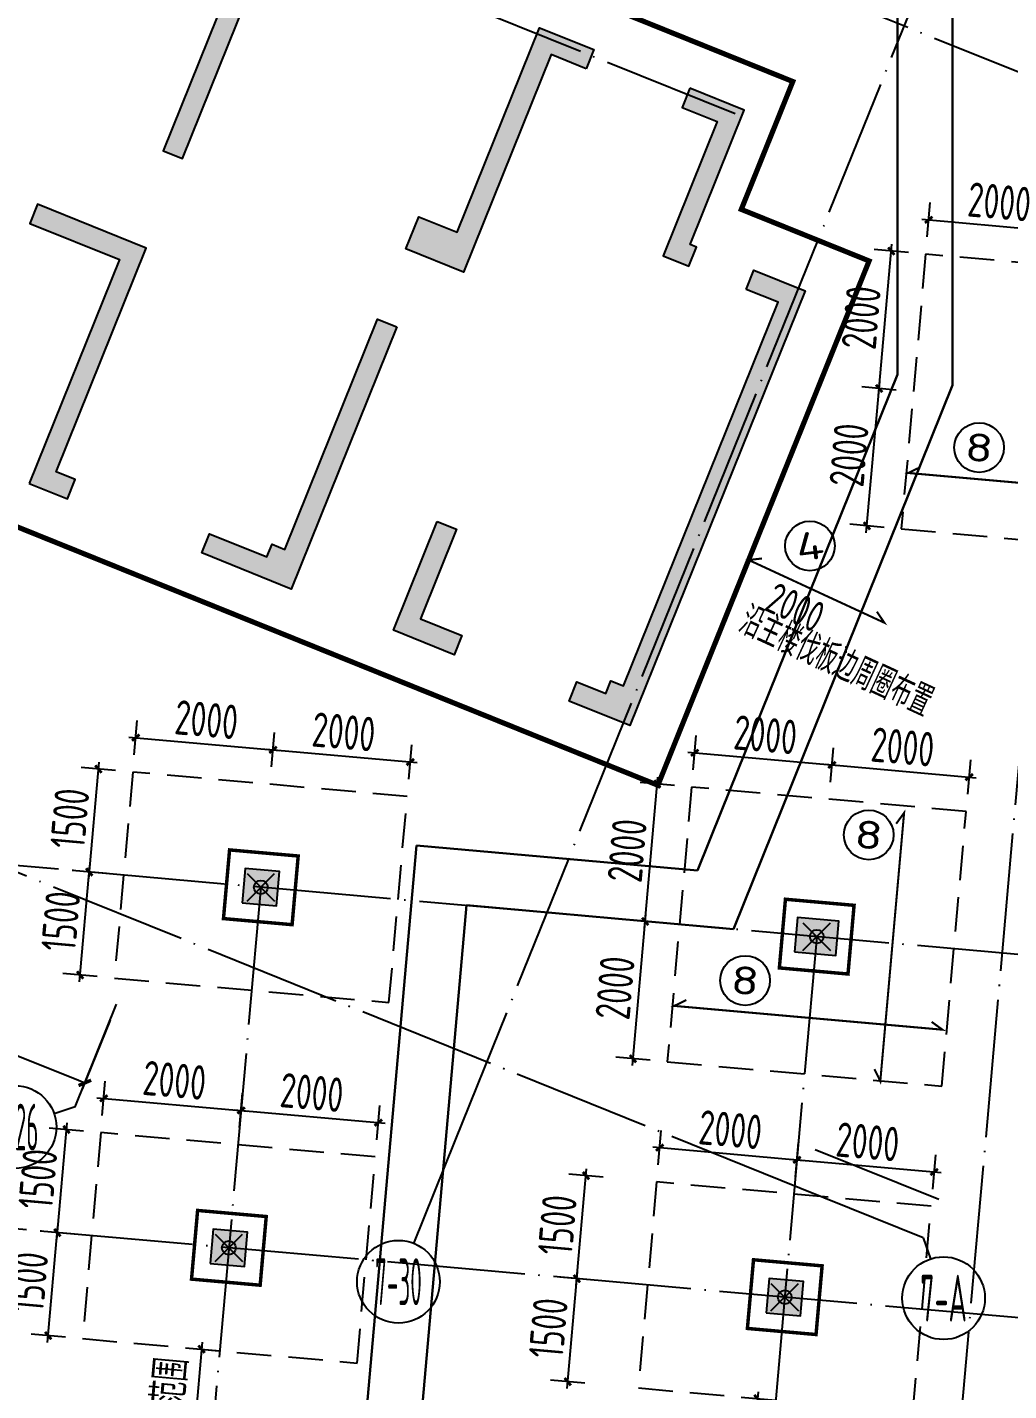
# Model space of a CAD drawing. Extents: x -57409 to 252654, y -8259 to 229119.
# Drawn here: x 109796 to 124042, y 40868 to 60645 of the extents above; entities that cross this region are included whole.
import ezdxf
from ezdxf.enums import TextEntityAlignment as Align

# ---------------------------------------------------------------- set-up
doc = ezdxf.new("R2010")
doc.units = 0
doc.header["$LTSCALE"] = 100
doc.header["$PDMODE"] = 35
doc.header["$PDSIZE"] = 200
doc.linetypes.add('DASHED', pattern=[0.75, 0.5, -0.25])
doc.linetypes.add('DOTE', pattern=[2.42, 2, -0.2, 0.02, -0.2])
doc.layers.get('0').update_dxf_attribs({"linetype": 'CONTINUOUS'})
doc.layers.get('Defpoints').update_dxf_attribs({"linetype": 'CONTINUOUS'})
for name, color, linetype in [('B-TEXT', 3, 'CONTINUOUS'), ('codim', 7, 'CONTINUOUS'), ('COLU', 7, 'CONTINUOUS'), ('CT', 2, 'CONTINUOUS'), ('dote', 253, 'DOTE'), ('h后浇带(新)', 1, 'CONTINUOUS'), ('h填实-主楼', 254, 'CONTINUOUS'), ('h填实-柱墙', 254, 'CONTINUOUS'), ('wall-主楼', 2, 'CONTINUOUS'), ('Z-AXIS', 3, 'CONTINUOUS'), ('Z-TEXT', 2, 'CONTINUOUS'), ('z柱下板带', 140, 'CONTINUOUS'), ('板底钢筋', 24, 'CONTINUOUS'), ('楼板负筋标注', 94, 'CONTINUOUS')]:
    doc.layers.add(name, color=color, linetype=linetype)
doc.layers.add('重心计算', color=7, linetype='CONTINUOUS', plot=False)
doc.styles.add('_TCH_AXIS', font='tssdeng.shx', dxfattribs={"width": 0.7, "bigfont": 'tssdchn.shx'})
doc.styles.add('COMPLEX', font='tssdeng.shx', dxfattribs={"width": 0.7, "bigfont": 'tssdchn.shx'})
doc.styles.add('Jgcad-DIM', font='tssdeng.shx', dxfattribs={"width": 0.7, "bigfont": 'tssdchn.shx'})
doc.styles.get("Standard").update_dxf_attribs({"font": 'tssdeng.shx', "width": 0.7, "bigfont": 'tssdchn.shx'})
doc.styles.add('TSSD_Dimension', font='tssdeng.shx', dxfattribs={"width": 0.7})
doc.dimstyles.new('TSSD_100_100$0', dxfattribs={"dimtxt": 300, "dimasz": 100, "dimexe": 100, "dimexo": 250, "dimgap": 100, "dimtad": 1, "dimdec": 0, "dimzin": 0, "dimdsep": 46, "dimtxsty": 'TSSD_Dimension', "dimblk": '_tsdbk', "dimblk1": '_tsdbk', "dimblk2": '_tsdbk', "dimsah": 1, "dimcen": 0, "dimdle": 100, "dimclrt": 7, "dimadec": 0, "dimazin": 0, "dimtfac": 1, "dimtdec": 0, "dimtix": 1, "dimtmove": 2, "dimatfit": 3, "dimldrblk": '_tsdbk', "dimfxl": 1, "dimtolj": 1, "dimtzin": 0, "dimarcsym": 0})

# ---------------------------------------------------------------- blocks, each defined once
blk = doc.blocks.new('_tsdbk')
blk.add_line((-1, 0), (0, 0))
at = {"const_width": 0.5}
blk.add_lwpolyline([(-0.7, -0.7), (0.7, 0.7)], dxfattribs=at)
blk = doc.blocks.new('*D140')
at = {"layer": 'Defpoints', "color": 0}
for p in [(107476, 47934), (111093, 46476), (110632, 45333)]:
    blk.add_point(p, dxfattribs=at)
at = {"layer": 'Z-AXIS', "color": 0, "lineweight": -2}
for p, q in [((107382, 47702), (106978, 46699)), ((107108, 46754), (110540, 45371)), ((111000, 46244), (110595, 45241))]:
    blk.add_line(p, q, dxfattribs=at)
at = {"layer": 'Z-AXIS', "color": 0, "lineweight": -2, "xscale": 100, "yscale": 100, "zscale": 100}
for p, rotation in [((107015, 46791), 158.0453799566687), ((110632, 45333), 338.0453799566687)]:
    blk.add_blockref('_tsdbk', p, dxfattribs=dict(at, rotation=rotation))
at = {"layer": 'Z-AXIS', "color": 7, "insert": (108955, 46387), "char_height": 500, "attachment_point": 5, "rotation": 338.0454, "style": 'TSSD_Dimension'}
blk.add_mtext('\\A1;3900', dxfattribs=at)
blk = doc.blocks.new('_AXISO')
blk.add_circle((0, 0), 0.5)
at = {"layer": 'B-TEXT', "style": 'COMPLEX', "width": 1.450893}
blk.add_attdef('A', text='', height=0.56, dxfattribs=at).set_placement((0.249375, -0.28), (0.749375, -0.28), align=Align.FIT)
blk = doc.blocks.new('_ArchTick')
at = {"color": 0, "linetype": 'ByBlock', "const_width": 0.4}
blk.add_lwpolyline([(-0.5, -0.5), (0.5, 0.5)], dxfattribs=at)
blk = doc.blocks.new('*D1685')
at = {"layer": 'codim', "color": 7, "lineweight": -2}
for p, q in [((122410, 55383), (121912, 55428)), ((122233, 53391), (121735, 53435))]:
    blk.add_line(p, q, dxfattribs=at)
at = {"layer": 'codim', "color": 0, "lineweight": -2}
blk.add_line((121975, 53314), (122170, 55505), dxfattribs=at)
at = {"layer": 'Defpoints', "color": 0}
for p in [(122161, 55406), (122659, 55361), (122482, 53369)]:
    blk.add_point(p, dxfattribs=at)
at = {"layer": 'codim', "color": 0, "lineweight": -2, "xscale": 100, "yscale": 100, "zscale": 100}
for p, rotation in [((122161, 55406), 84.93164578921419), ((121984, 53413), 264.9316457892142)]:
    blk.add_blockref('_ArchTick', p, dxfattribs=dict(at, rotation=rotation))
at = {"layer": 'codim', "color": 1, "insert": (121724, 54440), "char_height": 500, "attachment_point": 5, "rotation": 84.9316, "style": 'Jgcad-DIM'}
blk.add_mtext('\\A1;2000', dxfattribs=at)
blk = doc.blocks.new('*D1686')
at = {"layer": 'codim', "color": 7, "lineweight": -2}
for p, q in [((122587, 57376), (122089, 57420)), ((122410, 55383), (121912, 55428))]:
    blk.add_line(p, q, dxfattribs=at)
at = {"layer": 'codim', "color": 0, "lineweight": -2}
blk.add_line((122152, 55306), (122346, 57497), dxfattribs=at)
at = {"layer": 'Defpoints', "color": 0}
for p in [(122338, 57398), (122836, 57354), (122659, 55361)]:
    blk.add_point(p, dxfattribs=at)
at = {"layer": 'codim', "color": 0, "lineweight": -2, "xscale": 100, "yscale": 100, "zscale": 100}
for p, rotation in [((122338, 57398), 84.93164578921419), ((122161, 55406), 264.9316457892142)]:
    blk.add_blockref('_ArchTick', p, dxfattribs=dict(at, rotation=rotation))
at = {"layer": 'codim', "color": 1, "insert": (121901, 56433), "char_height": 500, "attachment_point": 5, "rotation": 84.9316, "style": 'Jgcad-DIM'}
blk.add_mtext('\\A1;2000', dxfattribs=at)
blk = doc.blocks.new('*D1687')
at = {"layer": 'codim', "color": 7, "lineweight": -2}
for p, q in [((122858, 57603), (122902, 58101)), ((124850, 57426), (124894, 57924))]:
    blk.add_line(p, q, dxfattribs=at)
at = {"layer": 'codim', "color": 0, "lineweight": -2}
blk.add_line((122780, 57860), (124972, 57666), dxfattribs=at)
at = {"layer": 'Defpoints', "color": 0}
for p in [(124872, 57675), (122836, 57354), (124828, 57177)]:
    blk.add_point(p, dxfattribs=at)
at = {"layer": 'codim', "color": 0, "lineweight": -2, "xscale": 100, "yscale": 100, "zscale": 100}
for p, rotation in [((122880, 57852), 174.9316457875863), ((124872, 57675), 354.9316457875863)]:
    blk.add_blockref('_ArchTick', p, dxfattribs=dict(at, rotation=rotation))
at = {"layer": 'codim', "color": 1, "insert": (123907, 58112), "char_height": 500, "attachment_point": 5, "rotation": 354.9316, "style": 'Jgcad-DIM'}
blk.add_mtext('\\A1;2000', dxfattribs=at)
blk = doc.blocks.new('*D1540')
at = {"layer": 'codim', "color": 0, "lineweight": -2}
blk.add_line((117632, 40899), (117782, 42592), dxfattribs=at)
at = {"layer": 'codim', "color": 7, "lineweight": -2}
for p, q in [((118023, 42471), (117525, 42515)), ((117890, 40976), (117392, 41021))]:
    blk.add_line(p, q, dxfattribs=at)
at = {"layer": 'Defpoints', "color": 0}
for p in [(117774, 42493), (118272, 42448), (118139, 40954)]:
    blk.add_point(p, dxfattribs=at)
at = {"layer": 'codim', "color": 0, "lineweight": -2, "xscale": 100, "yscale": 100, "zscale": 100}
for p, rotation in [((117774, 42493), 84.93164578921554), ((117641, 40999), 264.9316457892155)]:
    blk.add_blockref('_ArchTick', p, dxfattribs=dict(at, rotation=rotation))
at = {"layer": 'codim', "color": 1, "insert": (117359, 41776), "char_height": 500, "attachment_point": 5, "rotation": 84.9316, "style": 'Jgcad-DIM'}
blk.add_mtext('\\A1;1500', dxfattribs=at)
blk = doc.blocks.new('*D1541')
at = {"layer": 'codim', "color": 7, "lineweight": -2}
for p, q in [((118155, 43965), (117657, 44009)), ((118023, 42471), (117525, 42515))]:
    blk.add_line(p, q, dxfattribs=at)
at = {"layer": 'codim', "color": 0, "lineweight": -2}
blk.add_line((117765, 42393), (117915, 44086), dxfattribs=at)
at = {"layer": 'Defpoints', "color": 0}
for p in [(117906, 43987), (118404, 43943), (118272, 42448)]:
    blk.add_point(p, dxfattribs=at)
at = {"layer": 'codim', "color": 0, "lineweight": -2, "xscale": 100, "yscale": 100, "zscale": 100}
for p, rotation in [((117906, 43987), 84.93164578921554), ((117774, 42493), 264.9316457892155)]:
    blk.add_blockref('_ArchTick', p, dxfattribs=dict(at, rotation=rotation))
at = {"layer": 'codim', "color": 1, "insert": (117491, 43271), "char_height": 500, "attachment_point": 5, "rotation": 84.9316, "style": 'Jgcad-DIM'}
blk.add_mtext('\\A1;1500', dxfattribs=at)
blk = doc.blocks.new('*D1542')
at = {"layer": 'codim', "color": 7, "lineweight": -2}
for p, q in [((118954, 44145), (118998, 44643)), ((120946, 43968), (120990, 44466))]:
    blk.add_line(p, q, dxfattribs=at)
at = {"layer": 'codim', "color": 0, "lineweight": -2}
blk.add_line((118876, 44403), (121067, 44208), dxfattribs=at)
at = {"layer": 'Defpoints', "color": 0}
for p in [(120968, 44217), (118931, 43896), (120924, 43719)]:
    blk.add_point(p, dxfattribs=at)
at = {"layer": 'codim', "color": 0, "lineweight": -2, "xscale": 100, "yscale": 100, "zscale": 100}
for p, rotation in [((118976, 44394), 174.931645787587), ((120968, 44217), 354.931645787587)]:
    blk.add_blockref('_ArchTick', p, dxfattribs=dict(at, rotation=rotation))
at = {"layer": 'codim', "color": 1, "insert": (120003, 44654), "char_height": 500, "attachment_point": 5, "rotation": 354.9316, "style": 'Jgcad-DIM'}
blk.add_mtext('\\A1;2000', dxfattribs=at)
blk = doc.blocks.new('*D1543')
at = {"layer": 'codim', "color": 7, "lineweight": -2}
for p, q in [((120946, 43968), (120990, 44466)), ((122938, 43791), (122982, 44290))]:
    blk.add_line(p, q, dxfattribs=at)
at = {"layer": 'codim', "color": 0, "lineweight": -2}
blk.add_line((120868, 44226), (123060, 44032), dxfattribs=at)
at = {"layer": 'Defpoints', "color": 0}
for p in [(122960, 44041), (120924, 43719), (122916, 43542)]:
    blk.add_point(p, dxfattribs=at)
at = {"layer": 'codim', "color": 0, "lineweight": -2, "xscale": 100, "yscale": 100, "zscale": 100}
for p, rotation in [((120968, 44217), 174.931645787587), ((122960, 44041), 354.931645787587)]:
    blk.add_blockref('_ArchTick', p, dxfattribs=dict(at, rotation=rotation))
at = {"layer": 'codim', "color": 1, "insert": (121995, 44477), "char_height": 500, "attachment_point": 5, "rotation": 354.9316, "style": 'Jgcad-DIM'}
blk.add_mtext('\\A1;2000', dxfattribs=at)
blk = doc.blocks.new('*D1544')
at = {"layer": 'codim', "color": 7, "lineweight": -2}
for p, q in [((119014, 47653), (118516, 47697)), ((118837, 45661), (118339, 45705))]:
    blk.add_line(p, q, dxfattribs=at)
at = {"layer": 'codim', "color": 0, "lineweight": -2}
blk.add_line((118579, 45584), (118774, 47775), dxfattribs=at)
at = {"layer": 'Defpoints', "color": 0}
for p in [(118765, 47675), (119263, 47631), (119086, 45639)]:
    blk.add_point(p, dxfattribs=at)
at = {"layer": 'codim', "color": 0, "lineweight": -2, "xscale": 100, "yscale": 100, "zscale": 100}
for p, rotation in [((118765, 47675), 84.93164578921419), ((118588, 45683), 264.9316457892142)]:
    blk.add_blockref('_ArchTick', p, dxfattribs=dict(at, rotation=rotation))
at = {"layer": 'codim', "color": 1, "insert": (118328, 46710), "char_height": 500, "attachment_point": 5, "rotation": 84.9316, "style": 'Jgcad-DIM'}
blk.add_mtext('\\A1;2000', dxfattribs=at)
blk = doc.blocks.new('*D1545')
at = {"layer": 'codim', "color": 7, "lineweight": -2}
for p, q in [((119190, 49645), (118692, 49690)), ((119014, 47653), (118516, 47697))]:
    blk.add_line(p, q, dxfattribs=at)
at = {"layer": 'codim', "color": 0, "lineweight": -2}
blk.add_line((118756, 47576), (118950, 49767), dxfattribs=at)
at = {"layer": 'Defpoints', "color": 0}
for p in [(118941, 49668), (119439, 49623), (119263, 47631)]:
    blk.add_point(p, dxfattribs=at)
at = {"layer": 'codim', "color": 0, "lineweight": -2, "xscale": 100, "yscale": 100, "zscale": 100}
for p, rotation in [((118941, 49668), 84.93164578921419), ((118765, 47675), 264.9316457892142)]:
    blk.add_blockref('_ArchTick', p, dxfattribs=dict(at, rotation=rotation))
at = {"layer": 'codim', "color": 1, "insert": (118504, 48702), "char_height": 500, "attachment_point": 5, "rotation": 84.9316, "style": 'Jgcad-DIM'}
blk.add_mtext('\\A1;2000', dxfattribs=at)
blk = doc.blocks.new('*D1546')
at = {"layer": 'codim', "color": 7, "lineweight": -2}
for p, q in [((119462, 49872), (119506, 50370)), ((121454, 49696), (121498, 50194))]:
    blk.add_line(p, q, dxfattribs=at)
at = {"layer": 'codim', "color": 0, "lineweight": -2}
blk.add_line((119384, 50130), (121575, 49936), dxfattribs=at)
at = {"layer": 'Defpoints', "color": 0}
for p in [(121476, 49945), (119439, 49623), (121432, 49447)]:
    blk.add_point(p, dxfattribs=at)
at = {"layer": 'codim', "color": 0, "lineweight": -2, "xscale": 100, "yscale": 100, "zscale": 100}
for p, rotation in [((119484, 50121), 174.9316457875866), ((121476, 49945), 354.9316457875866)]:
    blk.add_blockref('_ArchTick', p, dxfattribs=dict(at, rotation=rotation))
at = {"layer": 'codim', "color": 1, "insert": (120511, 50382), "char_height": 500, "attachment_point": 5, "rotation": 354.9316, "style": 'Jgcad-DIM'}
blk.add_mtext('\\A1;2000', dxfattribs=at)
blk = doc.blocks.new('*D1547')
at = {"layer": 'codim', "color": 7, "lineweight": -2}
for p, q in [((121454, 49696), (121498, 50194)), ((123446, 49519), (123490, 50017))]:
    blk.add_line(p, q, dxfattribs=at)
at = {"layer": 'codim', "color": 0, "lineweight": -2}
blk.add_line((121376, 49954), (123568, 49759), dxfattribs=at)
at = {"layer": 'Defpoints', "color": 0}
for p in [(123468, 49768), (121432, 49447), (123424, 49270)]:
    blk.add_point(p, dxfattribs=at)
at = {"layer": 'codim', "color": 0, "lineweight": -2, "xscale": 100, "yscale": 100, "zscale": 100}
for p, rotation in [((121476, 49945), 174.9316457875866), ((123468, 49768), 354.9316457875866)]:
    blk.add_blockref('_ArchTick', p, dxfattribs=dict(at, rotation=rotation))
at = {"layer": 'codim', "color": 1, "insert": (122503, 50205), "char_height": 500, "attachment_point": 5, "rotation": 354.9316, "style": 'Jgcad-DIM'}
blk.add_mtext('\\A1;2000', dxfattribs=at)
blk = doc.blocks.new('*D1548')
at = {"layer": 'codim', "color": 0, "lineweight": -2}
blk.add_line((110555, 46799), (110705, 48493), dxfattribs=at)
at = {"layer": 'codim', "color": 7, "lineweight": -2}
for p, q in [((110945, 48371), (110448, 48415)), ((110813, 46876), (110315, 46921))]:
    blk.add_line(p, q, dxfattribs=at)
at = {"layer": 'Defpoints', "color": 0}
for p in [(110697, 48393), (111194, 48349), (111062, 46854)]:
    blk.add_point(p, dxfattribs=at)
at = {"layer": 'codim', "color": 0, "lineweight": -2, "xscale": 100, "yscale": 100, "zscale": 100}
for p, rotation in [((110697, 48393), 84.93164578921419), ((110564, 46898), 264.9316457892142)]:
    blk.add_blockref('_ArchTick', p, dxfattribs=dict(at, rotation=rotation))
at = {"layer": 'codim', "color": 1, "insert": (110282, 47677), "char_height": 500, "attachment_point": 5, "rotation": 84.9316, "style": 'Jgcad-DIM'}
blk.add_mtext('\\A1;1500', dxfattribs=at)
blk = doc.blocks.new('*D1549')
at = {"layer": 'codim', "color": 7, "lineweight": -2}
for p, q in [((111349, 50092), (111393, 50590)), ((113341, 49915), (113386, 50413))]:
    blk.add_line(p, q, dxfattribs=at)
at = {"layer": 'codim', "color": 0, "lineweight": -2}
blk.add_line((111272, 50349), (113463, 50155), dxfattribs=at)
at = {"layer": 'Defpoints', "color": 0}
for p in [(113363, 50164), (111327, 49843), (113319, 49666)]:
    blk.add_point(p, dxfattribs=at)
at = {"layer": 'codim', "color": 0, "lineweight": -2, "xscale": 100, "yscale": 100, "zscale": 100}
for p, rotation in [((111371, 50341), 174.9316457875876), ((113363, 50164), 354.9316457875876)]:
    blk.add_blockref('_ArchTick', p, dxfattribs=dict(at, rotation=rotation))
at = {"layer": 'codim', "color": 1, "insert": (112398, 50601), "char_height": 500, "attachment_point": 5, "rotation": 354.9316, "style": 'Jgcad-DIM'}
blk.add_mtext('\\A1;2000', dxfattribs=at)
blk = doc.blocks.new('*D1550')
at = {"layer": 'codim', "color": 7, "lineweight": -2}
for p, q in [((113341, 49915), (113386, 50413)), ((115334, 49738), (115378, 50236))]:
    blk.add_line(p, q, dxfattribs=at)
at = {"layer": 'codim', "color": 0, "lineweight": -2}
blk.add_line((113264, 50173), (115455, 49978), dxfattribs=at)
at = {"layer": 'Defpoints', "color": 0}
for p in [(115356, 49987), (113319, 49666), (115311, 49489)]:
    blk.add_point(p, dxfattribs=at)
at = {"layer": 'codim', "color": 0, "lineweight": -2, "xscale": 100, "yscale": 100, "zscale": 100}
for p, rotation in [((113363, 50164), 174.9316457875876), ((115356, 49987), 354.9316457875876)]:
    blk.add_blockref('_ArchTick', p, dxfattribs=dict(at, rotation=rotation))
at = {"layer": 'codim', "color": 1, "insert": (114390, 50424), "char_height": 500, "attachment_point": 5, "rotation": 354.9316, "style": 'Jgcad-DIM'}
blk.add_mtext('\\A1;2000', dxfattribs=at)
blk = doc.blocks.new('*D1551')
at = {"layer": 'codim', "color": 7, "lineweight": -2}
for p, q in [((110482, 43139), (109984, 43184)), ((110349, 41645), (109851, 41689))]:
    blk.add_line(p, q, dxfattribs=at)
at = {"layer": 'codim', "color": 0, "lineweight": -2}
blk.add_line((110091, 41568), (110241, 43261), dxfattribs=at)
at = {"layer": 'Defpoints', "color": 0}
for p in [(110233, 43161), (110731, 43117), (110598, 41623)]:
    blk.add_point(p, dxfattribs=at)
at = {"layer": 'codim', "color": 0, "lineweight": -2, "xscale": 100, "yscale": 100, "zscale": 100}
for p, rotation in [((110233, 43161), 84.93164578921419), ((110100, 41667), 264.9316457892142)]:
    blk.add_blockref('_ArchTick', p, dxfattribs=dict(at, rotation=rotation))
at = {"layer": 'codim', "color": 1, "insert": (109818, 42445), "char_height": 500, "attachment_point": 5, "rotation": 84.9316, "style": 'Jgcad-DIM'}
blk.add_mtext('\\A1;1500', dxfattribs=at)
blk = doc.blocks.new('*D1552')
at = {"layer": 'codim', "color": 0, "lineweight": -2}
blk.add_line((110224, 43062), (110374, 44755), dxfattribs=at)
at = {"layer": 'codim', "color": 7, "lineweight": -2}
for p, q in [((110614, 44634), (110116, 44678)), ((110482, 43139), (109984, 43184))]:
    blk.add_line(p, q, dxfattribs=at)
at = {"layer": 'Defpoints', "color": 0}
for p in [(110365, 44656), (110863, 44611), (110731, 43117)]:
    blk.add_point(p, dxfattribs=at)
at = {"layer": 'codim', "color": 0, "lineweight": -2, "xscale": 100, "yscale": 100, "zscale": 100}
for p, rotation in [((110365, 44656), 84.93164578921419), ((110233, 43161), 264.9316457892142)]:
    blk.add_blockref('_ArchTick', p, dxfattribs=dict(at, rotation=rotation))
at = {"layer": 'codim', "color": 1, "insert": (109950, 43939), "char_height": 500, "attachment_point": 5, "rotation": 84.9316, "style": 'Jgcad-DIM'}
blk.add_mtext('\\A1;1500', dxfattribs=at)
blk = doc.blocks.new('*D1553')
at = {"layer": 'codim', "color": 7, "lineweight": -2}
for p, q in [((110885, 44860), (110929, 45358)), ((112877, 44684), (112922, 45182))]:
    blk.add_line(p, q, dxfattribs=at)
at = {"layer": 'codim', "color": 0, "lineweight": -2}
blk.add_line((110808, 45118), (112999, 44924), dxfattribs=at)
at = {"layer": 'Defpoints', "color": 0}
for p in [(112900, 44933), (110863, 44611), (112855, 44435)]:
    blk.add_point(p, dxfattribs=at)
at = {"layer": 'codim', "color": 0, "lineweight": -2, "xscale": 100, "yscale": 100, "zscale": 100}
for p, rotation in [((110907, 45109), 174.9316457875872), ((112900, 44933), 354.9316457875873)]:
    blk.add_blockref('_ArchTick', p, dxfattribs=dict(at, rotation=rotation))
at = {"layer": 'codim', "color": 1, "insert": (111934, 45370), "char_height": 500, "attachment_point": 5, "rotation": 354.9316, "style": 'Jgcad-DIM'}
blk.add_mtext('\\A1;2000', dxfattribs=at)
blk = doc.blocks.new('*D1554')
at = {"layer": 'codim', "color": 7, "lineweight": -2}
for p, q in [((112877, 44684), (112922, 45182)), ((114870, 44507), (114914, 45005))]:
    blk.add_line(p, q, dxfattribs=at)
at = {"layer": 'codim', "color": 0, "lineweight": -2}
blk.add_line((112800, 44942), (114991, 44747), dxfattribs=at)
at = {"layer": 'Defpoints', "color": 0}
for p in [(114892, 44756), (112855, 44435), (114848, 44258)]:
    blk.add_point(p, dxfattribs=at)
at = {"layer": 'codim', "color": 0, "lineweight": -2, "xscale": 100, "yscale": 100, "zscale": 100}
for p, rotation in [((112900, 44933), 174.9316457875872), ((114892, 44756), 354.9316457875873)]:
    blk.add_blockref('_ArchTick', p, dxfattribs=dict(at, rotation=rotation))
at = {"layer": 'codim', "color": 1, "insert": (113927, 45193), "char_height": 500, "attachment_point": 5, "rotation": 354.9316, "style": 'Jgcad-DIM'}
blk.add_mtext('\\A1;2000', dxfattribs=at)
blk = doc.blocks.new('*D490')
at = {"layer": 'codim', "color": 7, "lineweight": -2}
for p, q in [((111078, 49863), (110580, 49907)), ((110945, 48369), (110447, 48413))]:
    blk.add_line(p, q, dxfattribs=at)
at = {"layer": 'codim', "color": 0, "lineweight": -2}
blk.add_line((110688, 48291), (110838, 49984), dxfattribs=at)
at = {"layer": 'Defpoints', "color": 0}
for p in [(110829, 49885), (111327, 49841), (111194, 48347)]:
    blk.add_point(p, dxfattribs=at)
at = {"layer": 'codim', "color": 0, "lineweight": -2, "xscale": 100, "yscale": 100, "zscale": 100}
for p, rotation in [((110829, 49885), 84.93164578921419), ((110696, 48391), 264.9316457892142)]:
    blk.add_blockref('_ArchTick', p, dxfattribs=dict(at, rotation=rotation))
at = {"layer": 'codim', "color": 1, "insert": (110414, 49169), "char_height": 500, "attachment_point": 5, "rotation": 84.9316, "style": 'Jgcad-DIM'}
blk.add_mtext('\\A1;1500', dxfattribs=at)
blk = doc.blocks.new('*D2892')
at = {"layer": 'codim', "color": 0, "lineweight": -2}
blk.add_line((120403, 40854), (120119, 37667), dxfattribs=at)
at = {"layer": 'codim', "color": 7, "lineweight": -2}
for p, q in [((120332, 40760), (120643, 40732)), ((120068, 37772), (120377, 37744))]:
    blk.add_line(p, q, dxfattribs=at)
at = {"layer": 'Defpoints', "color": 0}
for p in [(120083, 40782), (119819, 37794), (120128, 37766)]:
    blk.add_point(p, dxfattribs=at)
at = {"layer": 'codim', "color": 0, "lineweight": -2, "xscale": 100, "yscale": 100, "zscale": 100}
for p, rotation in [((120394, 40754), 84.8999999995674), ((120128, 37766), 264.8999999995674)]:
    blk.add_blockref('_ArchTick', p, dxfattribs=dict(at, rotation=rotation))
at = {"layer": 'codim', "color": 1, "insert": (119911, 39965), "char_height": 500, "attachment_point": 5, "rotation": 84.9, "style": 'Jgcad-DIM'}
blk.add_mtext('\\A1;\\A1;\\A1;\\A1;附加范围', dxfattribs=at)
blk = doc.blocks.new('*D2893')
at = {"layer": 'codim', "color": 0, "lineweight": -2}
blk.add_line((112335, 41570), (112050, 38382), dxfattribs=at)
at = {"layer": 'codim', "color": 7, "lineweight": -2}
for p, q in [((112264, 41475), (112575, 41448)), ((112000, 38487), (112308, 38460))]:
    blk.add_line(p, q, dxfattribs=at)
at = {"layer": 'Defpoints', "color": 0}
for p in [(112015, 41498), (111751, 38509), (112059, 38482)]:
    blk.add_point(p, dxfattribs=at)
at = {"layer": 'codim', "color": 0, "lineweight": -2, "xscale": 100, "yscale": 100, "zscale": 100}
for p, rotation in [((112326, 41470), 84.8999999995674), ((112059, 38482), 264.8999999995674)]:
    blk.add_blockref('_ArchTick', p, dxfattribs=dict(at, rotation=rotation))
at = {"layer": 'codim', "color": 1, "insert": (111842, 40681), "char_height": 500, "attachment_point": 5, "rotation": 84.9, "style": 'Jgcad-DIM'}
blk.add_mtext('\\A1;\\A1;\\A1;\\A1;附加范围', dxfattribs=at)
blk = doc.blocks.new('1')
at = {"layer": 'h后浇带(新)', "color": 6, "lineweight": 30}
for p, q in [((617913, 550880), (632181, 534727)), ((617314, 550350), (631479, 534314)), ((634068, 527003), (630771, 524573)), ((635020, 526711), (631889, 524404)), ((630771, 524573), (641330, 510244)), ((631889, 524404), (641974, 510719))]:
    blk.add_line(p, q, dxfattribs=at)
for points in [[(632181, 534727), (634510, 528149), (635020, 526711)], [(631479, 534314), (633756, 527882), (634068, 527003)]]:
    blk.add_lwpolyline(points, dxfattribs=at)
blk = doc.blocks.new('后浇带现场')
at = {"color": 1, "lineweight": 30, "rotation": 318.5460777723208}
blk.add_blockref('1', (-77006, 620463), dxfattribs=at)

msp = doc.modelspace()

# ---------------------------------------------------------------- hatches: boundary and pattern name
at = {"layer": 'h填实-主楼'}
for points in [[(112352.2, 61635.9), (112815.9, 61448.9), (111769.1, 58852), (112047.3, 58739.8), (113243.7, 61707.8), (113429.2, 61633), (113504, 61818.5), (113782.2, 61706.3), (113894.4, 61984.6), (113152.4, 62283.7), (112928.1, 61727.2), (112464.3, 61914.1)], [(117909.5, 60042.6), (117399.4, 60248.2), (116128.2, 57094.8), (115293.5, 57431.3), (115480.4, 57895), (116036.9, 57670.7), (117233.3, 60638.6), (118021.7, 60320.8)], [(119412.9, 59760), (119300.7, 59481.8), (119810.8, 59276.2), (119025.7, 57328.4), (119396.7, 57178.9), (119508.8, 57457.1), (119416.1, 57494.5), (120201.2, 59442.2)], [(109824.9, 54029.1), (110381.4, 53804.8), (110493.6, 54083), (110215.3, 54195.2), (111523.9, 57441.4), (109947.2, 58076.9), (109835, 57798.7), (111133.5, 57275.3)], [(120231.4, 56842.4), (120343.6, 57120.7), (121085.6, 56821.6), (118543.2, 50514.7), (117662.1, 50869.9), (117774.3, 51148.1), (118191.7, 50979.9), (118266.4, 51165.4), (118451.9, 51090.6), (120695.2, 56655.5)], [(115160.5, 56298.9), (113627.6, 52496.2), (112329.1, 53019.6), (112441.3, 53297.9), (113276, 52961.4), (113350.8, 53146.9), (113536.3, 53072.1), (114882.2, 56411)], [(115747.1, 53474.7), (116025.4, 53362.6), (115502, 52064.1), (116104.8, 51821.1), (115992.7, 51542.8), (115111.6, 51898)]]:
    msp.add_hatch(color=256, dxfattribs=at).paths.add_polyline_path(points)
at = {"layer": 'h填实-柱墙'}
for points in [[(112915.5, 47943.1), (113413.6, 47899), (113457.7, 48397), (112959.7, 48441.2)], [(120934, 47232), (121531.7, 47179), (121575.9, 47677), (120978.2, 47730)], [(112451.7, 42713.7), (112949.8, 42669.5), (112993.9, 43167.5), (112495.9, 43211.7)], [(120520, 41998.1), (121018.1, 41953.9), (121062.3, 42452), (120564.2, 42496.1)]]:
    msp.add_hatch(color=256, dxfattribs=at).paths.add_polyline_path(points)

# ---------------------------------------------------------------- linework, layer by layer
at = {"layer": 'COLU'}
for points in [[(112915.5, 47943.1), (113413.6, 47899), (113457.7, 48397), (112959.7, 48441.2)], [(120934, 47232), (121531.7, 47179), (121575.9, 47677), (120978.2, 47730)], [(112451.7, 42713.7), (112949.8, 42669.5), (112993.9, 43167.5), (112495.9, 43211.7)], [(120520, 41998.1), (121018.1, 41953.9), (121062.3, 42452), (120564.2, 42496.1)]]:
    msp.add_lwpolyline(points, close=True, dxfattribs=at)
at = {"layer": 'CT', "color": 1, "const_width": 75}
msp.add_lwpolyline([(94930.6, 53456.1), (102535.9, 50390.3), (102293, 49787.9), (107208.5, 47805.9), (109489.1, 53463.5), (118949.4, 49650), (122015.2, 57255.3), (120160.3, 58003.1), (120908, 59858), (113024.4, 63036), (111816.6, 62714.2), (109312.4, 63723.7), (110527.5, 66738), (107281.3, 68046.6), (106496.6, 66100), (102972.1, 67520.8), (103756.7, 69467.3), (100510.7, 70775.9), (99295.6, 67761.6), (95956.7, 69107.5)], dxfattribs=at)
at = {"layer": 'CT', "const_width": 75}
msp.add_lwpolyline([(95208.8, 53344), (102814.1, 50278.2), (102571.3, 49675.7), (107208.5, 47806), (109489.2, 53463.6), (118949.5, 49650.1), (122015.2, 57255.5), (120160.2, 58003.2), (120908, 59858.2), (113024.4, 63036.1), (111816.5, 62714.3), (109312.3, 63723.8), (110527.4, 66738.1), (107281.2, 68046.7), (106496.6, 66100.1), (102972, 67520.9), (103756.7, 69467.4), (100510.6, 70775.9), (99295.5, 67761.6), (95956.6, 69107.6)], dxfattribs=at)
at = {"layer": 'CT', "const_width": 50}
for points in [[(112644.4, 47716.2), (113640.5, 47627.9), (113728.8, 48624), (112732.8, 48712.3)], [(120712.7, 47000.6), (121708.8, 46912.3), (121797.2, 47908.4), (120801.1, 47996.7)], [(112180.6, 42486.7), (113176.7, 42398.4), (113265, 43394.5), (112268.9, 43482.8)], [(120248.9, 41771.1), (121245, 41682.8), (121333.4, 42678.9), (120337.3, 42767.2)]]:
    msp.add_lwpolyline(points, close=True, dxfattribs=at)
at = {"layer": 'dote', "ltscale": 10}
for p, q in [((127065.5, 58831.6), (85473.5, 75597.6)), ((125808.5, 68233.5), (122161.5, 27113.4)), ((120071.1, 59386.9), (113207.7, 62153.5)), ((116008.7, 44494.6), (123000.5, 61839.6)), ((121008.8, 43806.4), (79416.8, 60572.4)), ((218722.4, 38810), (50731.8, 53709.3)), ((113186.6, 48170.1), (111403.7, 28067.5)), ((218258.6, 33580.5), (58336.3, 47764.2)), ((121255, 47454.5), (119472, 27352))]:
    msp.add_line(p, q, dxfattribs=at)
at = {"layer": 'wall-主楼', "elevation": 0}
for points in [[(112352.2, 61635.9), (112815.9, 61448.9), (111769.1, 58852), (112047.3, 58739.8), (113243.7, 61707.8), (113429.2, 61633), (113504, 61818.5), (113782.2, 61706.3), (113894.4, 61984.6), (113152.4, 62283.7), (112928.1, 61727.2), (112464.3, 61914.1)], [(109824.9, 54029.1), (110381.4, 53804.8), (110493.6, 54083), (110215.3, 54195.2), (111523.9, 57441.4), (109947.2, 58076.9), (109835, 57798.7), (111133.5, 57275.3)], [(120231.4, 56842.4), (120343.6, 57120.7), (121085.6, 56821.6), (118543.2, 50514.7), (117662.1, 50869.9), (117774.3, 51148.1), (118191.7, 50979.9), (118266.4, 51165.4), (118451.9, 51090.6), (120695.2, 56655.5)], [(115160.5, 56298.9), (113627.6, 52496.2), (112329.1, 53019.6), (112441.3, 53297.9), (113276, 52961.4), (113350.8, 53146.9), (113536.3, 53072.1), (114882.2, 56411)]]:
    msp.add_lwpolyline(points, close=True, dxfattribs=at)
at = {"layer": 'wall-主楼'}
for points in [[(117909.5, 60042.6), (117399.4, 60248.2), (116128.2, 57094.8), (115293.5, 57431.3), (115480.4, 57895), (116036.9, 57670.7), (117233.3, 60638.6), (118021.7, 60320.8)], [(119412.9, 59760), (119300.7, 59481.8), (119810.8, 59276.2), (119025.7, 57328.4), (119396.7, 57178.9), (119508.8, 57457.1), (119416.1, 57494.5), (120201.2, 59442.2)], [(115747.1, 53474.7), (116025.4, 53362.6), (115502, 52064.1), (116104.8, 51821.1), (115992.7, 51542.8), (115111.6, 51898)]]:
    msp.add_lwpolyline(points, close=True, dxfattribs=at)
at = {"layer": 'Z-AXIS'}
for p, q in [((110492.6, 44986.6), (111093, 46476.1)), ((110492.6, 44986.6), (110187.5, 44883.7)), ((115408.2, 43005.1), (116008.7, 44494.6)), ((123025.8, 43640.3), (121233.1, 44362.9)), ((122801.4, 43083.8), (121008.8, 43806.4)), ((122801.4, 43083.8), (122904.4, 42778.7))]:
    msp.add_line(p, q, dxfattribs=at)
at = {"layer": 'z柱下板带', "color": 6, "linetype": 'DASHED', "ltscale": 10}
for points in [[(126466.6, 53015.8), (126820, 57000.2), (122835.7, 57353.5), (122482.3, 53369.2)], [(123070.4, 45285.6), (123423.8, 49270), (119439.5, 49623.4), (119086.1, 45639)]]:
    msp.add_lwpolyline(points, close=True, dxfattribs=at)
at = {"layer": 'z柱下板带', "linetype": 'DASHED', "ltscale": 10}
for points in [[(111061.9, 46852.6), (115046.3, 46499.3), (115311.3, 49487.5), (111327, 49840.9)], [(110598.1, 41623.2), (114582.5, 41269.8), (114847.5, 44258.1), (110863.2, 44611.4)], [(118666.4, 40907.6), (122650.8, 40554.2), (122915.8, 43542.5), (118931.5, 43895.8)]]:
    msp.add_lwpolyline(points, close=True, dxfattribs=at)
at = {"layer": '板底钢筋', "const_width": 30}
for points in [[(126318.7, 53949), (126475.9, 53834.7), (122583.8, 54179.9), (122758.6, 54264.8)], [(120460, 52939), (120266.8, 52918.1), (122237.3, 52007.2), (122128, 52167.9)], [(122408.8, 49092.3), (122523.1, 49249.4), (122177.9, 45357.3), (122093, 45532.2)], [(122922.5, 46218.8), (123079.7, 46104.5), (119187.6, 46449.7), (119362.5, 46534.6)]]:
    msp.add_lwpolyline(points, dxfattribs=at)
at = {"layer": '重心计算', "color": 5}
for p in [(113186.6, 48170.1), (113186.6, 48170.1), (121255, 47454.5), (121255, 47454.5), (112722.8, 42940.6), (112722.8, 42940.6), (120791.1, 42225), (120791.1, 42225)]:
    msp.add_point(p, dxfattribs=at)

# ---------------------------------------------------------------- block references
at = {"color": 3, "lineweight": 30}
msp.add_blockref('后浇带现场', (-627579.1, -547267.4), dxfattribs=at)
at = {"layer": 'Z-AXIS'}
ref = msp.add_blockref('_AXISO', (109619, 44691.8), dxfattribs=dict(at, xscale=1199.999999999998, yscale=1200, zscale=1200, rotation=359.9996457873818))
ref.add_attrib('A', '7-26', dxfattribs={"color": 7, "height": 678.82, "rotation": 359.99965, "style": '_TCH_AXIS', "width": 0.329114}).set_placement((109279.6, 44352.4), (109958.5, 44352.4), align=Align.FIT)
ref = msp.add_blockref('_AXISO', (115183.9, 42448.6), dxfattribs=dict(at, xscale=1199.999999999998, yscale=1200, zscale=1200, rotation=359.9996457873818))
ref.add_attrib('A', '7-30', dxfattribs={"color": 7, "height": 678.82, "rotation": 359.99965, "style": '_TCH_AXIS', "width": 0.325}).set_placement((114844.5, 42109.2), (115523.3, 42109.2), align=Align.FIT)
ref = msp.add_blockref('_AXISO', (123096.2, 42210.2), dxfattribs=dict(at, xscale=1199.999999999998, yscale=1200, zscale=1200, rotation=359.9996457873846))
ref.add_attrib('A', '7-A', dxfattribs={"color": 7, "height": 678.82, "rotation": 359.99965, "style": '_TCH_AXIS', "width": 0.419355}).set_placement((122756.8, 41870.8), (123435.6, 41870.8), align=Align.FIT)
at = {"layer": 'Z-TEXT'}
ref = msp.add_blockref('_AXISO', (123612.1, 54548), dxfattribs=dict(at, xscale=720.0000000000095, yscale=720, zscale=720, rotation=354.9312915747616))
ref.add_attrib('A', '8', dxfattribs={"layer": 'Z-AXIS', "color": 7, "height": 407.3, "rotation": 354.93129, "style": '_TCH_AXIS', "width": 1.857143}).set_placement((123391.3, 54363.1), (123797, 54327.1), align=Align.FIT)
ref = msp.add_blockref('_AXISO', (121156.5, 53121.3), dxfattribs=dict(at, xscale=720.0000000000091, yscale=720, zscale=720, rotation=6.995017988250155))
ref.add_attrib('A', '4', dxfattribs={"layer": 'Z-AXIS', "color": 7, "height": 407.3, "rotation": 6.99502, "style": '_TCH_AXIS', "width": 1.733333}).set_placement((120979.2, 52894.4), (121383.4, 52944), align=Align.FIT)
ref = msp.add_blockref('_AXISO', (122009.8, 48930.4), dxfattribs=dict(at, xscale=720.0000000000095, yscale=720, zscale=720, rotation=354.9312915747616))
ref.add_attrib('A', '8', dxfattribs={"layer": 'Z-AXIS', "color": 7, "height": 407.3, "rotation": 354.93129, "style": '_TCH_AXIS', "width": 1.857143}).set_placement((121789, 48745.5), (122194.7, 48709.6), align=Align.FIT)
ref = msp.add_blockref('_AXISO', (120215.9, 46817.8), dxfattribs=dict(at, xscale=720.0000000000095, yscale=720, zscale=720, rotation=354.9312915747616))
ref.add_attrib('A', '8', dxfattribs={"layer": 'Z-AXIS', "color": 7, "height": 407.3, "rotation": 354.93129, "style": '_TCH_AXIS', "width": 1.857143}).set_placement((119995.1, 46632.9), (120400.8, 46596.9), align=Align.FIT)

# ---------------------------------------------------------------- texts
at = {"layer": '楼板负筋标注', "width": 0.7}
for s, p in [('2000', (120476.3, 52198.2)), ('沿主楼伐板边周圈布置', (120090, 51877.1))]:
    msp.add_text(s, height=450, rotation=335.19111, dxfattribs=at).set_placement(p)

# ---------------------------------------------------------------- dimensions: what is measured, and where the dimension line sits
at = {"layer": 'codim'}
for base, p1, p2, angle, picture, middle in [((124872, 57674.9), (122835.7, 57353.5), (124827.8, 57176.9), 354.93165, '*D1687', (123906.8, 58111.9)), ((122337.6, 57397.7), (122659, 55361.4), (122835.7, 57353.5), 84.93165, '*D1686', (121900.6, 56432.6)), ((122160.9, 55405.5), (122482.3, 53369.2), (122659, 55361.4), 84.93165, '*D1685', (121723.9, 54440.4)), ((113363.5, 50163.9), (111327.1, 49842.6), (113319.3, 49665.9), 354.93165, '*D1549', (112398.3, 50600.9)), ((115355.6, 49987.2), (113319.3, 49665.9), (115311.5, 49489.2), 354.93165, '*D1550', (114390.5, 50424.2)), ((121475.8, 49944.7), (119439.5, 49623.4), (121431.6, 49446.7), 354.93165, '*D1546', (120510.6, 50381.7)), ((123468, 49768), (121431.6, 49446.7), (123423.8, 49270), 354.93165, '*D1547', (122502.8, 50205)), ((110828.9, 49884.8), (111194.4, 48346.8), (111327.1, 49840.6), 84.93165, '*D490', (110414, 49168.8)), ((118941.4, 49667.5), (119262.8, 47631.2), (119439.5, 49623.4), 84.93165, '*D1545', (118504.4, 48702.4)), ((110696.6, 48392.9), (111062.1, 46854.3), (111194.4, 48348.8), 84.93165, '*D1548', (110281.7, 47676.6)), ((118764.7, 47675.4), (119086.1, 45639), (119262.8, 47631.2), 84.93165, '*D1544', (118327.8, 46710.2)), ((112899.5, 44932.8), (110863.2, 44611.4), (112855.3, 44434.7), 354.93165, '*D1553', (111934.3, 45369.8)), ((114891.7, 44756.1), (112855.3, 44434.7), (114847.5, 44258.1), 354.93165, '*D1554', (113926.5, 45193.1)), ((120967.8, 44217.2), (118931.5, 43895.8), (120923.7, 43719.2), 354.93165, '*D1542', (120002.7, 44654.2)), ((110365.1, 44655.6), (110730.6, 43117.3), (110863.2, 44611.4), 84.93165, '*D1552', (109950.2, 43939.5)), ((122960, 44040.5), (120923.7, 43719.2), (122915.8, 43542.5), 354.93165, '*D1543', (121994.8, 44477.5)), ((117906.1, 43986.8), (118271.7, 42448.5), (118404.2, 43942.6), 84.93165, '*D1541', (117491.3, 43270.6)), ((110232.6, 43161.5), (110598.1, 41623.2), (110730.6, 43117.3), 84.93165, '*D1551', (109817.7, 42445.3)), ((117773.6, 42492.6), (118139.2, 40954.3), (118271.7, 42448.5), 84.93165, '*D1540', (117358.7, 41776.5))]:
    dim = msp.add_linear_dim(base=base, p1=p1, p2=p2, angle=angle, dimstyle='TSSD_100_100$0', override={"dimtxt": 500, "dimexe": 250, "dimtxsty": 'Jgcad-DIM', "dimblk": 'ArchTick', "dimblk1": 'ArchTick', "dimblk2": 'ArchTick', "dimclre": 7, "dimclrt": 1, "dimadec": 3}, dxfattribs=at)
    dim.commit()
    dim.dimension.update_dxf_attribs({"geometry": picture, "text_midpoint": middle})
for base, p1, p2, picture, middle in [((112059.3, 38481.8), (112015.1, 41497.7), (111750.6, 38509.4), '*D2893', (111842.3, 40680.8)), ((120127.6, 37766.3), (120083.5, 40782.1), (119818.9, 37793.8), '*D2892', (119910.6, 39965.2))]:
    dim = msp.add_linear_dim(base=base, p1=p1, p2=p2, angle=84.9, text='\\A1;\\A1;\\A1;附加范围', dimstyle='TSSD_100_100$0', override={"dimtxt": 500, "dimexe": 250, "dimtxsty": 'Jgcad-DIM', "dimblk": 'ArchTick', "dimblk1": 'ArchTick', "dimblk2": 'ArchTick', "dimclre": 7, "dimclrt": 1, "dimadec": 3}, dxfattribs=at)
    dim.commit()
    dim.dimension.update_dxf_attribs({"geometry": picture, "text_midpoint": middle, "dimtype": 160})
at = {"layer": 'Z-AXIS'}
dim = msp.add_linear_dim(base=(110632.4, 45333.4), p1=(107475.9, 47934.2), p2=(111093, 46476.1), angle=338.04538, dimstyle='TSSD_100_100$0', override={"dimtxt": 500}, dxfattribs=at)
dim.commit()
dim.dimension.update_dxf_attribs({"geometry": '*D140', "text_midpoint": (108954.7, 46387)})

doc.saveas('drawing.dxf')
